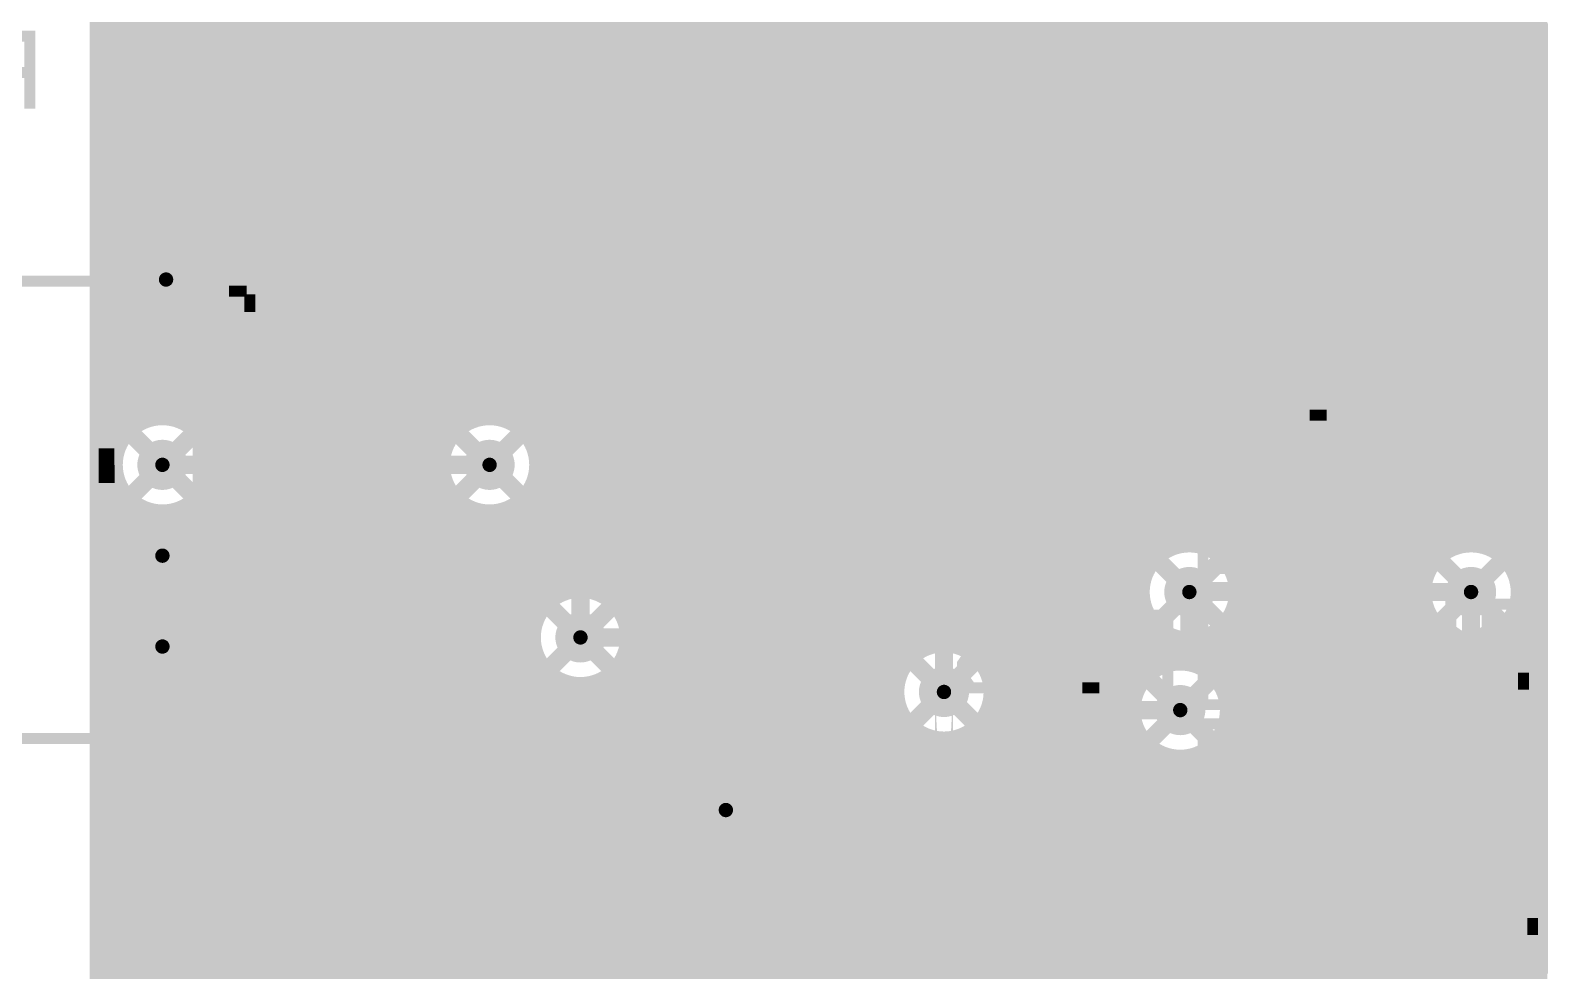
# Model space of a CAD drawing. Extents: x -20 to 155, y -92 to 168.
# Drawn here: x 39.3 to 60.4, y 92.62 to 105.77 of the extents above; entities that cross this region are included whole.
import ezdxf

# ---------------------------------------------------------------- set-up
doc = ezdxf.new("R2010")
doc.units = 0
doc.header["$MEASUREMENT"] = 0
doc.layers.get('0').update_dxf_attribs({"linetype": 'CONTINUOUS'})
for name, color, linetype in [('25-334-1_BOT', 7, 'CONTINUOUS'), ('25-334-1_DRD', 7, 'CONTINUOUS'), ('25-334-1_DRL', 2, 'CONTINUOUS'), ('25-334-1_IN1', 4, 'CONTINUOUS'), ('25-334-1_IN2', 3, 'CONTINUOUS'), ('25-334-1_SMB', 5, 'CONTINUOUS'), ('25-334-1_SPB', 14, 'CONTINUOUS'), ('25-334-1_SSB', 12, 'CONTINUOUS'), ('25-334-1_TOP', 13, 'CONTINUOUS'), ('THRUHOLE_TAP', 7, 'CONTINUOUS')]:
    doc.layers.add(name, color=color, linetype=linetype)

# ---------------------------------------------------------------- blocks, each defined once
blk = doc.blocks.new('RECTANGLE_4')
blk.add_solid([(0.4064, 0.4826), (0.4064, -0.4826), (-0.4064, 0.4826), (-0.4064, -0.4826)])
blk = doc.blocks.new('ROUND_39')
at = {"const_width": 0.35052}
blk.add_lwpolyline([(-0.17526, 0, 1), (0.17526, 0, 1)], format="xyb", close=True, dxfattribs=at)
blk = doc.blocks.new('ROUND_42')
at = {"const_width": 0.35052}
blk.add_lwpolyline([(-0.17526, 0, 1), (0.17526, 0, 1)], format="xyb", close=True, dxfattribs=at)
blk = doc.blocks.new('RECTANGLE_66')
blk.add_solid([(0.72517, 0.32512), (0.72517, -0.32512), (-0.72517, 0.32512), (-0.72517, -0.32512)])
blk = doc.blocks.new('OBLONG_67')
at = {"const_width": 0.29972}
blk.add_lwpolyline([(0.59944, 0), (-0.59944, 0)], dxfattribs=at)
at = {"const_width": 0.14986}
for points in [[(-0.67437, 0, 1), (-0.52451, 0, 1)], [(0.52451, 0, 1), (0.67437, 0, 1)]]:
    blk.add_lwpolyline(points, format="xyb", close=True, dxfattribs=at)
blk = doc.blocks.new('ROUND_84')
at = {"const_width": 0.10033}
blk.add_lwpolyline([(-0.050164, 0, 1), (0.050164, 0, 1)], format="xyb", close=True, dxfattribs=at)
blk = doc.blocks.new('ROUND_85')
at = {"const_width": 0.10033}
blk.add_lwpolyline([(-0.050164, 0, 1), (0.050164, 0, 1)], format="xyb", close=True, dxfattribs=at)
blk = doc.blocks.new('ROUND_38')
at = {"const_width": 0.35052}
blk.add_lwpolyline([(-0.17526, 0, 1), (0.17526, 0, 1)], format="xyb", close=True, dxfattribs=at)
blk = doc.blocks.new('ROUND_35')
at = {"const_width": 0.10033}
blk.add_lwpolyline([(-0.050164, 0, 1), (0.050164, 0, 1)], format="xyb", close=True, dxfattribs=at)

msp = doc.modelspace()

# ---------------------------------------------------------------- linework, layer by layer
at = {"layer": '25-334-1_BOT'}
for points, const_width in [([(47.625, 91.48572), (46.69028, 91.48572), (46.355, 91.821), (46.355, 94.615), (46.863, 95.123), (47.244, 95.123), (48.26, 96.139), (48.26, 116.586), (51.054, 119.38), (51.054, 122.428), (53.086, 124.46), (54.356, 124.46)], 0.254), ([(63.881, 92.837), (63.881, 92.964), (62.865, 93.98), (61.595, 93.98), (60.325, 95.25), (60.325, 105.283), (58.674, 106.934), (58.674, 109.855), (59.182, 110.363), (59.182, 116.713), (60.706, 118.237), (60.706, 121.285), (60.96, 121.539), (60.96, 122.047)], 0.254), ([(48.26, 121.92), (47.625, 121.92), (46.99, 121.285), (46.99, 97.282)], 0.254), ([(47.625, 93.4339), (48.8569, 93.4339), (51.308, 95.885), (51.308, 108.966), (51.943, 109.601), (51.943, 118.491), (54.102, 120.65), (54.356, 120.65)], 0.254), ([(52.07, 107.95), (52.07, 96.52), (52.07, 107.95), (52.197, 107.95), (52.07, 108.077), (52.07, 108.839), (52.451, 109.22), (52.451, 117.856), (53.975, 119.38), (54.356, 119.38)], 0.254), ([(47.625, 90.83548), (46.57852, 90.83548), (45.847, 91.567), (45.847, 94.996), (46.482, 95.631), (46.99, 95.631), (47.752, 96.393), (47.752, 117.602), (48.26, 118.11)], 0.254), ([(42.6212, 103.505), (44.45, 103.505), (44.45, 111.76), (42.545, 111.76)], 0.635), ([(41.1988, 102.2858), (41.1988, 103.505)], 0.635), ([(41.1988, 103.505), (41.1988, 102.2858)], 0.635), ([(42.6212, 103.505), (42.6212, 101.0412), (42.545, 100.965)], 0.635), ([(42.6212, 92.075), (44.45, 92.075), (44.45, 100.965), (42.545, 100.965)], 0.635), ([(56.4388, 99.06), (57.4548, 100.076), (58.42, 100.076), (58.674, 99.822), (58.674, 85.852), (57.404, 84.582), (57.404, 78.105)], 0.254), ([(42.545, 99.695), (41.148, 99.695)], 0.254), ([(45.72, 99.695), (45.212, 99.187), (45.212, 90.297), (48.895, 86.614), (48.895, 82.55), (48.26, 81.915), (47.625, 81.915)], 0.254), ([(47.625, 92.78366), (49.34966, 92.78366), (55.626, 99.06), (56.4388, 99.06)], 0.254), ([(57.8612, 99.06), (57.8612, 97.155)], 0.254), ([(42.545, 98.425), (41.148, 98.425)], 0.635), ([(42.545, 98.425), (41.148, 98.425)], 0.635), ([(56.4388, 97.155), (55.499, 97.155), (55.499, 97.917)], 0.254), ([(59.436, 97.917), (59.436, 81.915)], 0.254), ([(42.545, 97.155), (41.148, 97.155)], 0.635), ([(41.148, 97.155), (42.545, 97.155)], 0.635), ([(42.545, 97.155), (41.148, 97.155)], 0.635), ([(47.625, 92.13342), (49.46142, 92.13342), (54.483, 97.155), (55.499, 97.155), (56.4388, 97.155)], 0.254), ([(57.8612, 97.155), (57.8612, 95.25)], 0.254), ([(55.372, 96.266), (54.356, 96.266), (48.27524, 90.18524), (47.625, 90.18524)], 0.254), ([(47.625, 89.535), (48.387, 89.535), (54.102, 95.25), (56.4388, 95.25)], 0.254), ([(57.8612, 95.25), (57.8612, 93.345)], 0.254), ([(49.022, 94.869), (49.022, 94.488), (48.61814, 94.08414), (47.625, 94.08414)], 0.254), ([(49.022, 94.869), (49.022, 94.488), (48.61814, 94.08414), (47.625, 94.08414)], 0.254), ([(54.22392, 94.08414), (55.69966, 94.08414), (56.4388, 93.345)], 0.254), ([(47.625, 75.565), (48.387, 75.565), (49.784, 76.962), (49.784, 83.312), (51.562, 85.09), (51.562, 91.948), (53.0479, 93.4339), (54.22392, 93.4339)], 0.254), ([(56.4388, 91.44), (55.626, 92.2528), (55.626, 92.964), (55.1561, 93.4339), (54.22392, 93.4339)], 0.254), ([(57.8612, 93.345), (57.8612, 91.44)], 0.254)]:
    msp.add_lwpolyline(points, dxfattribs=dict(at, const_width=const_width))
at = {"layer": '25-334-1_DRD', "const_width": 0.254}
for points in [[(41.8338, 102.9208), (40.5638, 101.6508)], [(41.8338, 101.6508), (40.5638, 102.9208)], [(41.8338, 102.9208), (40.5638, 101.6508)], [(41.8338, 101.6508), (40.5638, 102.9208)], [(41.783, 100.33), (40.513, 99.06)], [(41.783, 99.06), (40.513, 100.33)], [(46.355, 100.33), (45.085, 99.06)], [(46.355, 99.06), (45.085, 100.33)], [(41.783, 99.06), (40.513, 97.79)], [(41.783, 97.79), (40.513, 99.06)], [(41.783, 99.06), (40.513, 97.79)], [(41.783, 97.79), (40.513, 99.06)], [(56.134, 98.552), (54.864, 97.282)], [(56.134, 97.282), (54.864, 98.552)], [(60.071, 98.552), (58.801, 97.282)], [(60.071, 97.282), (58.801, 98.552)], [(41.783, 97.79), (40.513, 96.52)], [(41.783, 96.52), (40.513, 97.79)], [(41.783, 97.79), (40.513, 96.52)], [(41.783, 96.52), (40.513, 97.79)], [(41.783, 97.79), (40.513, 96.52)], [(41.783, 96.52), (40.513, 97.79)], [(47.625, 97.917), (46.355, 96.647)], [(47.625, 96.647), (46.355, 97.917)], [(52.705, 97.155), (51.435, 95.885)], [(52.705, 95.885), (51.435, 97.155)], [(52.705, 97.155), (51.435, 95.885)], [(52.705, 95.885), (51.435, 97.155)], [(56.007, 96.901), (54.737, 95.631)], [(56.007, 95.631), (54.737, 96.901)], [(49.657, 95.504), (48.387, 94.234)], [(49.657, 94.234), (48.387, 95.504)], [(49.657, 95.504), (48.387, 94.234)], [(49.657, 94.234), (48.387, 95.504)]]:
    msp.add_lwpolyline(points, dxfattribs=at)
at = {"layer": '25-334-1_IN2', "const_width": 0.254}
for points in [[(41.8592, 149.733), (41.8592, 51.943)], [(42.0878, 149.733), (42.0878, 51.943)], [(42.3164, 149.733), (42.3164, 51.943)], [(43.9166, 149.733), (43.9166, 75.98664)], [(44.1452, 149.733), (44.1452, 76.17206)], [(44.3738, 149.733), (44.3738, 76.24064)], [(44.6024, 149.733), (44.6024, 76.22794)], [(46.4312, 149.733), (46.4312, 97.66808)], [(46.6598, 149.733), (46.6598, 97.87636)], [(46.8884, 149.733), (46.8884, 97.95256)], [(47.117, 149.733), (47.117, 97.95002)], [(47.3456, 149.733), (47.3456, 97.86112)], [(47.5742, 149.733), (47.5742, 97.62998)], [(47.8028, 149.733), (47.8028, 56.77408)], [(48.0314, 149.733), (48.0314, 51.943)], [(48.26, 149.733), (48.26, 51.943)], [(48.4886, 149.733), (48.4886, 81.06664)], [(48.7172, 149.733), (48.7172, 81.25206)], [(44.831, 145.17116), (44.831, 76.12888)], [(42.545, 126.75616), (42.545, 51.943)], [(42.7736, 126.4539), (42.7736, 51.943)], [(43.688, 126.54788), (43.688, 51.943)], [(40.259, 126.43612), (40.259, 51.943)], [(43.0022, 126.34214), (43.0022, 51.943)], [(43.2308, 126.32182), (43.2308, 51.943)], [(43.4594, 126.38024), (43.4594, 51.943)], [(50.7746, 123.81484), (50.7746, 82.68208)], [(51.0032, 123.81484), (51.0032, 82.54492)], [(51.2318, 123.81484), (51.2318, 51.943)], [(58.547, 123.78182), (58.547, 56.54802)], [(58.7756, 123.77928), (58.7756, 98.07702)], [(50.546, 122.73788), (50.546, 82.72272)], [(52.832, 122.52198), (52.832, 91.89212)], [(53.0606, 122.5169), (53.0606, 51.943)], [(60.3758, 121.69902), (60.3758, 47.1932)], [(50.3174, 120.48744), (50.3174, 85.88502)], [(50.0888, 120.12422), (50.0888, 86.25078)], [(56.9468, 114.80038), (56.9468, 87.12708)], [(56.261, 114.52098), (56.261, 87.40902)], [(56.4896, 114.5159), (56.4896, 87.41156)], [(56.7182, 114.59464), (56.7182, 87.33536)], [(45.0596, 114.13744), (45.0596, 99.85502)], [(46.2026, 113.81994), (46.2026, 100.17252)], [(45.2882, 113.77422), (45.2882, 100.22078)], [(45.5168, 113.64976), (45.5168, 100.3427)], [(45.7454, 113.61928), (45.7454, 100.37318)], [(45.974, 113.67008), (45.974, 100.32492)], [(57.1754, 113.74374), (57.1754, 78.74508)], [(58.3184, 113.62436), (58.3184, 56.55056)], [(57.404, 113.48212), (57.404, 78.78572)], [(57.6326, 113.38306), (57.6326, 78.74508)], [(58.0898, 113.43894), (58.0898, 56.47436)], [(57.8612, 113.37036), (57.8612, 78.60792)], [(56.0324, 110.97768), (56.0324, 98.33864)], [(53.2892, 110.57636), (53.2892, 51.943)], [(55.8038, 110.3376), (55.8038, 98.52406)], [(40.4876, 110.06836), (40.4876, 99.85502)], [(41.6306, 110.18774), (41.6306, 100.17252)], [(53.5178, 110.20044), (53.5178, 51.943)], [(55.5752, 110.06836), (55.5752, 98.59264)], [(40.7162, 109.88294), (40.7162, 100.22078)], [(40.9448, 109.81436), (40.9448, 100.3427)], [(41.1734, 109.82706), (41.1734, 100.37318)], [(41.402, 109.92612), (41.402, 100.32492)], [(48.9458, 109.98708), (48.9458, 81.32064)], [(49.1744, 109.84992), (49.1744, 86.20252)], [(49.403, 109.80928), (49.403, 86.35492)], [(49.6316, 109.84992), (49.6316, 86.40318)], [(49.8602, 109.98708), (49.8602, 86.3727)], [(53.7464, 109.98454), (53.7464, 51.943)], [(53.975, 109.8423), (53.975, 51.943)], [(55.118, 109.78896), (55.118, 98.48088)], [(55.3466, 109.89818), (55.3466, 98.57994)], [(54.2036, 109.7534), (54.2036, 51.943)], [(54.4322, 109.70514), (54.4322, 51.943)], [(54.6608, 109.69498), (54.6608, 82.26298)], [(54.8894, 109.72292), (54.8894, 98.21672)], [(51.4604, 107.64774), (51.4604, 96.81972)], [(52.6034, 107.52836), (52.6034, 96.94164)], [(59.0042, 107.56138), (59.0042, 98.44278)], [(60.1472, 107.60202), (60.1472, 47.4218)], [(51.689, 107.38612), (51.689, 97.08388)], [(51.9176, 107.28706), (51.9176, 97.18294)], [(52.1462, 107.27436), (52.1462, 97.19564)], [(52.3748, 107.34294), (52.3748, 97.12706)], [(59.2328, 107.35564), (59.2328, 98.5647)], [(59.4614, 107.2769), (59.4614, 98.59518)], [(59.69, 107.28198), (59.69, 98.54692)], [(59.9186, 107.37088), (59.9186, 98.39452)], [(91.44, 105.7402), (40.259, 105.7402)], [(91.44, 105.5116), (40.259, 105.5116)], [(91.44, 105.283), (40.259, 105.283)], [(91.44, 105.0544), (40.259, 105.0544)], [(91.44, 104.8258), (40.259, 104.8258)], [(91.44, 104.5972), (40.259, 104.5972)], [(91.44, 104.3686), (40.259, 104.3686)], [(91.44, 104.14), (40.259, 104.14)], [(91.44, 103.9114), (40.259, 103.9114)], [(91.44, 103.6828), (40.259, 103.6828)], [(91.44, 103.4542), (40.259, 103.4542)], [(91.44, 103.2256), (40.259, 103.2256)], [(91.44, 102.997), (40.259, 102.997)], [(91.44, 102.7684), (40.259, 102.7684)], [(132.75564, 102.5398), (40.259, 102.5398)], [(132.96138, 102.3112), (40.259, 102.3112)], [(133.5532, 102.0826), (40.259, 102.0826)], [(133.48208, 101.854), (40.259, 101.854)], [(111.08944, 101.6254), (40.259, 101.6254)], [(110.72622, 101.3968), (40.259, 101.3968)], [(110.60176, 101.1682), (40.259, 101.1682)], [(110.57128, 100.9396), (40.259, 100.9396)], [(110.62208, 100.711), (40.259, 100.711)], [(110.77194, 100.4824), (40.259, 100.4824)], [(40.75938, 100.2538), (40.259, 100.2538)], [(45.33138, 100.2538), (41.53408, 100.2538)], [(135.29056, 100.2538), (46.10608, 100.2538)], [(40.55364, 100.0252), (40.259, 100.0252)], [(45.12564, 100.0252), (41.74236, 100.0252)], [(72.04202, 100.0252), (46.31436, 100.0252)], [(40.4749, 99.7966), (40.259, 99.7966)], [(45.0469, 99.7966), (41.81856, 99.7966)], [(71.81088, 99.7966), (46.39056, 99.7966)], [(40.47998, 99.568), (40.259, 99.568)], [(40.4876, 99.53244), (40.4876, 88.42502)], [(45.05198, 99.568), (41.81602, 99.568)], [(45.0596, 99.53244), (45.0596, 88.42502)], [(71.72198, 99.568), (46.38802, 99.568)], [(40.56888, 99.3394), (40.259, 99.3394)], [(45.14088, 99.3394), (41.72712, 99.3394)], [(71.7169, 99.3394), (46.29912, 99.3394)], [(40.80002, 99.1108), (40.259, 99.1108)], [(40.7162, 99.16922), (40.7162, 88.79078)], [(40.9448, 99.04476), (40.9448, 88.9127)], [(41.402, 99.06508), (41.402, 88.89492)], [(45.37202, 99.1108), (41.49598, 99.1108)], [(41.6306, 99.21494), (41.6306, 88.74252)], [(45.2882, 99.16922), (45.2882, 88.79078)], [(45.5168, 99.04476), (45.5168, 88.9127)], [(45.974, 99.06508), (45.974, 88.89492)], [(71.79564, 99.1108), (46.06798, 99.1108)], [(46.2026, 99.21494), (46.2026, 88.74252)], [(72.00138, 98.8822), (40.259, 98.8822)], [(41.1734, 99.01428), (41.1734, 88.94318)], [(45.7454, 99.01428), (45.7454, 88.94318)], [(135.28548, 98.6536), (40.259, 98.6536)], [(55.04688, 98.425), (40.259, 98.425)], [(58.98388, 98.425), (55.95112, 98.425)], [(135.50138, 98.425), (59.88812, 98.425)], [(54.87924, 98.1964), (40.259, 98.1964)], [(58.81624, 98.1964), (56.11876, 98.1964)], [(135.90524, 98.1964), (60.05576, 98.1964)], [(54.82082, 97.9678), (40.259, 97.9678)], [(58.75782, 97.9678), (56.17718, 97.9678)], [(152.4, 97.9678), (60.11418, 97.9678)], [(46.48708, 97.7392), (40.259, 97.7392)], [(54.84114, 97.7392), (47.49292, 97.7392)], [(54.8894, 97.61474), (54.8894, 96.74352)], [(58.77814, 97.7392), (56.15432, 97.7392)], [(58.7756, 97.75444), (58.7756, 82.07502)], [(118.63324, 97.7392), (60.09132, 97.7392)], [(46.34992, 97.5106), (40.259, 97.5106)], [(54.9529, 97.5106), (47.63008, 97.5106)], [(55.118, 97.35312), (55.118, 96.89592)], [(56.0324, 97.49536), (56.0324, 96.42602)], [(58.8899, 97.5106), (56.04256, 97.5106)], [(59.0042, 97.39122), (59.0042, 82.44078)], [(59.9186, 97.43694), (59.9186, 82.39252)], [(118.34876, 97.5106), (59.97956, 97.5106)], [(46.30928, 97.282), (40.259, 97.282)], [(55.25516, 97.282), (47.67072, 97.282)], [(55.3466, 97.25406), (55.3466, 96.94418)], [(55.5752, 97.24136), (55.5752, 96.9137)], [(59.19216, 97.282), (55.7403, 97.282)], [(55.8038, 97.30994), (55.8038, 96.79178)], [(59.2328, 97.26676), (59.2328, 82.5627)], [(59.4614, 97.23628), (59.4614, 82.59318)], [(118.16842, 97.282), (59.6773, 97.282)], [(59.69, 97.28708), (59.69, 82.54492)], [(46.34992, 97.0534), (40.259, 97.0534)], [(47.5742, 96.93402), (47.5742, 65.11798)], [(51.64836, 97.0534), (47.63008, 97.0534)], [(118.05158, 97.0534), (52.49164, 97.0534)], [(46.48708, 96.8248), (40.259, 96.8248)], [(46.4312, 96.89338), (46.4312, 86.33206)], [(51.46294, 96.8248), (47.49292, 96.8248)], [(54.98338, 96.8248), (52.67706, 96.8248)], [(117.983, 96.8248), (55.75808, 96.8248)], [(51.39436, 96.5962), (40.259, 96.5962)], [(46.6598, 96.68764), (46.6598, 86.40064)], [(46.8884, 96.6089), (46.8884, 86.38794)], [(47.117, 96.61398), (47.117, 86.28888)], [(47.3456, 96.70288), (47.3456, 86.02472)], [(54.77764, 96.5962), (52.74564, 96.5962)], [(84.6074, 96.5962), (55.96636, 96.5962)], [(51.40706, 96.3676), (40.259, 96.3676)], [(54.6989, 96.3676), (52.73294, 96.3676)], [(84.19846, 96.3676), (56.04256, 96.3676)], [(51.50612, 96.139), (40.259, 96.139)], [(51.4604, 96.21774), (51.4604, 82.34172)], [(52.6034, 96.09836), (52.6034, 92.05976)], [(54.70398, 96.139), (52.63388, 96.139)], [(56.0324, 96.10344), (56.0324, 87.32012)], [(83.96986, 96.139), (56.04002, 96.139)], [(51.76774, 95.9104), (40.259, 95.9104)], [(51.689, 95.95612), (51.689, 91.6813)], [(54.79288, 95.9104), (52.36972, 95.9104)], [(52.3748, 95.91294), (52.3748, 92.11818)], [(83.82, 95.9104), (55.95112, 95.9104)], [(55.02402, 95.6818), (40.259, 95.6818)], [(51.9176, 95.85706), (51.9176, 91.98356)], [(52.1462, 95.84436), (52.1462, 92.09532)], [(54.8894, 95.78594), (54.8894, 82.49412)], [(83.72602, 95.6818), (55.71998, 95.6818)], [(55.8038, 95.74022), (55.8038, 87.08898)], [(83.67522, 95.4532), (40.259, 95.4532)], [(55.118, 95.63608), (55.118, 82.58302)], [(55.3466, 95.58528), (55.3466, 82.58556)], [(55.5752, 95.61576), (55.5752, 82.50936)], [(83.65998, 95.2246), (40.259, 95.2246)], [(83.68284, 94.996), (40.259, 94.996)], [(83.7438, 94.7674), (40.259, 94.7674)], [(68.68414, 94.5388), (40.259, 94.5388)], [(68.53428, 94.3102), (40.259, 94.3102)], [(68.48348, 94.0816), (40.259, 94.0816)], [(68.51396, 93.853), (40.259, 93.853)], [(68.63842, 93.6244), (40.259, 93.6244)], [(69.00164, 93.3958), (40.259, 93.3958)], [(130.20294, 93.1672), (40.259, 93.1672)], [(120.04294, 92.9386), (40.259, 92.9386)], [(119.89308, 92.71), (40.259, 92.71)]]:
    msp.add_lwpolyline(points, dxfattribs=at)
for points in [[(41.148, 100.37572, 0.4142136), (40.46728, 99.695)], [(41.82872, 99.695, 0.4142136), (41.148, 100.37572)], [(45.72, 100.37572, 0.4142136), (45.03928, 99.695)], [(46.40072, 99.695, 0.4142136), (45.72, 100.37572)], [(40.46728, 99.695, 0.4142136), (41.148, 99.01428)], [(41.148, 99.01428, 0.4142136), (41.82872, 99.695)], [(45.03928, 99.695, 0.4142136), (45.72, 99.01428)], [(45.72, 99.01428, 0.4142136), (46.40072, 99.695)], [(55.499, 98.59772, 0.4142136), (54.81828, 97.917)], [(56.17972, 97.917, 0.4142136), (55.499, 98.59772)], [(59.436, 98.59772, 0.4142136), (58.75528, 97.917)], [(60.11672, 97.917, 0.4142136), (59.436, 98.59772)], [(46.99, 97.96272, 0.4142136), (46.30928, 97.282)], [(47.67072, 97.282, 0.4142136), (46.99, 97.96272)], [(54.81828, 97.917, 0.4142136), (55.499, 97.23628)], [(55.499, 97.23628, 0.4142136), (56.17972, 97.917)], [(58.75528, 97.917, 0.4142136), (59.436, 97.23628)], [(59.436, 97.23628, 0.4142136), (60.11672, 97.917)], [(46.30928, 97.282, 0.4142136), (46.99, 96.60128)], [(46.99, 96.60128, 0.4142136), (47.67072, 97.282)], [(52.07, 97.20072, 0.4142136), (51.38928, 96.52)], [(52.07, 97.20072, 0.4142136), (51.38928, 96.52)], [(52.75072, 96.52, 0.4142136), (52.07, 97.20072)], [(52.75072, 96.52, 0.4142136), (52.07, 97.20072)], [(55.372, 96.94672, 0.4142136), (54.69128, 96.266)], [(56.05272, 96.266, 0.4142136), (55.372, 96.94672)], [(51.38928, 96.52, 0.4142136), (52.07, 95.83928)], [(51.38928, 96.52, 0.4142136), (52.07, 95.83928)], [(52.07, 95.83928, 0.4142136), (52.75072, 96.52)], [(52.07, 95.83928, 0.4142136), (52.75072, 96.52)], [(54.69128, 96.266, 0.4142136), (55.372, 95.58528)], [(55.372, 95.58528, 0.4142136), (56.05272, 96.266)]]:
    msp.add_lwpolyline(points, format="xyb", dxfattribs=at)
at = {"layer": '25-334-1_SSB', "const_width": 0.1524}
for points in [[(39.29634, 105.1814), (38.94074, 105.1814), (38.82136, 105.35158), (38.82136, 105.52176), (38.94074, 105.6894), (39.29634, 105.6894), (39.29634, 104.6734)], [(40.91686, 105.08742), (40.8559, 105.25506), (40.8559, 105.42524), (40.91686, 105.59542), (41.27246, 105.59542), (41.33088, 105.42524), (41.33088, 105.25506), (41.27246, 105.08742), (40.91686, 105.08742), (40.8559, 104.91724), (40.8559, 104.74706), (40.91686, 104.57942), (41.27246, 104.57942), (41.33088, 104.74706), (41.33088, 104.91724), (41.27246, 105.08742)], [(41.75506, 105.08742), (42.11066, 105.08742), (42.16908, 105.25506), (42.16908, 105.42524), (42.11066, 105.59542), (41.75506, 105.59542), (41.6941, 105.42524), (41.6941, 105.25506), (41.93286, 104.57942)], [(42.5323, 104.74706), (42.59326, 104.57942), (42.94886, 104.57942), (43.00728, 104.74706), (43.00728, 105.42524), (42.94886, 105.59542), (42.59326, 105.59542), (42.5323, 105.42524)], [(40.4495, 104.3305), (43.3705, 104.3305), (43.3705, 102.6922), (40.4495, 102.6922), (40.4495, 104.3305)], [(38.0492, 102.26294), (40.64762, 102.26294)], [(40.64762, 102.26294), (41.34612, 102.26294)], [(42.32402, 102.12324), (42.07764, 102.12324)], [(42.09542, 102.1334), (42.09542, 101.77526)], [(42.23258, 102.16134), (42.23258, 101.74986)], [(42.36974, 102.07752), (42.36974, 101.83114)], [(41.64584, 101.96322), (41.64584, 96.16948)], [(42.40784, 101.98608), (41.99382, 101.98608)], [(42.3799, 101.84892), (42.02176, 101.84892)], [(55.50408, 100.72624), (55.97906, 100.72624), (55.7403, 101.40442), (55.62346, 101.40442), (55.62346, 100.38842)], [(56.81726, 100.55606), (56.7563, 100.38842), (56.4007, 100.38842), (56.34228, 100.55606), (56.34228, 100.89642), (56.46166, 101.06406), (56.81726, 101.06406), (56.81726, 101.40442), (56.34228, 101.40442)], [(57.29986, 100.38842), (57.29986, 101.40442), (57.4167, 101.23424)], [(58.37428, 100.89642), (58.01868, 100.89642), (57.8993, 101.06406), (57.8993, 101.23424), (58.01868, 101.40442), (58.37428, 101.40442), (58.37428, 100.38842)], [(60.1472, 101.01326), (60.31484, 100.95484), (60.31484, 100.71608), (60.1472, 100.65766), (59.97702, 100.53828), (59.46902, 100.53828), (59.29884, 100.59924), (59.29884, 100.95484), (59.46902, 101.01326), (60.1472, 101.01326)], [(58.0771, 100.89642), (57.8993, 100.38842)], [(59.97702, 100.77704), (60.31484, 100.53828)], [(57.18048, 100.38842), (57.4167, 100.38842)], [(60.1472, 100.17506), (60.31484, 100.05568), (60.31484, 99.81946), (60.1472, 99.70008), (59.97702, 99.70008), (59.6392, 99.93884), (59.29884, 99.70008), (59.29884, 100.17506)], [(55.6895, 99.8855), (58.6105, 99.8855), (58.6105, 98.2472), (55.6895, 98.2472), (55.6895, 99.8855)], [(60.31484, 99.15906), (60.1472, 99.27844), (59.97702, 99.33686), (59.6392, 99.33686), (59.46902, 99.27844), (59.29884, 99.15906), (59.29884, 99.03968), (59.46902, 98.92284), (59.6392, 98.86188), (59.97702, 98.86188), (60.1472, 98.92284), (60.31484, 99.03968), (60.31484, 99.15906)], [(55.6895, 97.9805), (58.6105, 97.9805), (58.6105, 96.3422), (55.6895, 96.3422), (55.6895, 97.9805)], [(54.12486, 96.57842), (54.12486, 97.59442), (54.2417, 97.42424)], [(59.66206, 97.74682), (59.66206, 97.39122), (59.49188, 97.27184), (59.3217, 97.27184), (59.15406, 97.39122), (59.15406, 97.74682), (60.17006, 97.74682)], [(52.80406, 96.74606), (52.68468, 96.57842), (52.44846, 96.57842), (52.32908, 96.74606), (52.32908, 96.91624), (52.5653, 97.25406), (52.32908, 97.59442), (52.80406, 97.59442)], [(53.64226, 96.74606), (53.5813, 96.57842), (53.2257, 96.57842), (53.16728, 96.74606), (53.16728, 97.08642), (53.28666, 97.25406), (53.64226, 97.25406), (53.64226, 97.59442), (53.16728, 97.59442)], [(55.19928, 97.08642), (54.84368, 97.08642), (54.7243, 97.25406), (54.7243, 97.42424), (54.84368, 97.59442), (55.19928, 97.59442), (55.19928, 96.57842)], [(59.66206, 97.44964), (60.17006, 97.27184)], [(54.9021, 97.08642), (54.7243, 96.57842)], [(60.17006, 96.66986), (59.15406, 96.66986), (59.3217, 96.78924)], [(60.17006, 96.55302), (60.17006, 96.78924)], [(54.00548, 96.57842), (54.2417, 96.57842)], [(59.99988, 96.18726), (60.17006, 96.12884), (60.17006, 95.77324), (59.99988, 95.71482), (59.66206, 95.71482), (59.49188, 95.83166), (59.49188, 96.18726), (59.15406, 96.18726), (59.15406, 95.71482)], [(55.6895, 96.0755), (58.6105, 96.0755), (58.6105, 94.4372), (55.6895, 94.4372), (55.6895, 96.0755)], [(41.34612, 95.86976), (38.0492, 95.86976)], [(40.36568, 94.82074), (40.83812, 94.82074), (40.6019, 95.49892), (40.48252, 95.49892), (40.48252, 94.48292)], [(41.67632, 94.6531), (41.55948, 94.48292), (41.32072, 94.48292), (41.20388, 94.6531), (41.20388, 94.82074), (41.4401, 95.1611), (41.20388, 95.49892), (41.67632, 95.49892)], [(42.04208, 95.49892), (42.04208, 94.6531), (42.1005, 94.48292), (42.4561, 94.48292), (42.51452, 94.6531), (42.51452, 95.49892)], [(60.17006, 94.87662), (60.17006, 95.34906), (59.49188, 94.87662), (59.3217, 94.87662), (59.15406, 94.93504), (59.15406, 95.29064), (59.3217, 95.34906)], [(49.2252, 89.03462), (53.1241, 89.03462), (53.1241, 94.742), (48.72482, 94.742), (48.72482, 89.535), (49.2252, 89.03462)], [(59.78906, 94.31782), (59.78906, 93.96222), (59.61888, 93.84284), (59.4487, 93.84284), (59.28106, 93.96222), (59.28106, 94.31782), (60.29706, 94.31782)], [(41.33088, 93.31706), (41.27246, 93.14942), (40.91686, 93.14942), (40.8559, 93.31706), (40.8559, 93.65742), (40.97528, 93.82506), (41.33088, 93.82506), (41.33088, 94.16542), (40.8559, 94.16542)], [(41.75506, 93.65742), (42.11066, 93.65742), (42.16908, 93.82506), (42.16908, 93.99524), (42.11066, 94.16542), (41.75506, 94.16542), (41.6941, 93.99524), (41.6941, 93.82506), (41.93286, 93.14942)], [(42.5323, 93.31706), (42.59326, 93.14942), (42.94886, 93.14942), (43.00728, 93.31706), (43.00728, 93.99524), (42.94886, 94.16542), (42.59326, 94.16542), (42.5323, 93.99524)], [(55.6895, 94.1705), (58.6105, 94.1705), (58.6105, 92.5322), (55.6895, 92.5322), (55.6895, 94.1705)], [(59.78906, 94.02064), (60.29706, 93.84284)], [(60.29706, 93.24086), (59.28106, 93.24086), (59.4487, 93.36024)], [(60.29706, 93.12402), (60.29706, 93.36024)], [(40.4495, 92.9005), (43.3705, 92.9005), (43.3705, 91.2622), (40.4495, 91.2622), (40.4495, 92.9005)], [(60.12688, 92.75826), (60.29706, 92.69984), (60.29706, 92.34424), (60.12688, 92.28582), (59.78906, 92.28582), (59.61888, 92.40266), (59.61888, 92.75826), (59.28106, 92.75826), (59.28106, 92.28582)]]:
    msp.add_lwpolyline(points, dxfattribs=at)
for points in [[(41.64584, 101.96322, 0.3338965), (41.34612, 102.26294)], [(42.2021, 102.16388, 0.4142136), (41.99382, 101.9556)], [(42.41038, 101.9556, 0.4142136), (42.2021, 102.16388)], [(41.0464, 101.92512, 0.4142136), (40.68572, 101.56444)], [(41.40708, 101.56444, 0.4142136), (41.0464, 101.92512)], [(41.99382, 101.9556, 0.4142136), (42.2021, 101.74732)], [(42.2021, 101.74732, 0.4142136), (42.41038, 101.9556)], [(40.68572, 101.56444, 0.4142136), (41.0464, 101.20376)], [(41.0464, 101.20376, 0.4142136), (41.40708, 101.56444)], [(41.34612, 95.86976, 0.3322068), (41.64584, 96.16948)]]:
    msp.add_lwpolyline(points, format="xyb", dxfattribs=at)
at = {"layer": '25-334-1_TOP', "const_width": 0.254}
for points in [[(41.148, 99.695), (45.72, 99.695)], [(55.499, 97.917), (59.436, 97.917)], [(46.99, 97.282), (54.356, 97.282), (55.372, 96.266)], [(52.07, 96.52), (52.07, 91.694), (52.324, 91.44), (52.07, 91.694), (52.07, 96.52)]]:
    msp.add_lwpolyline(points, dxfattribs=at)

# ---------------------------------------------------------------- block references
at = {"layer": '25-334-1_BOT'}
for name, p in [('RECTANGLE_4', (41.1988, 103.505)), ('RECTANGLE_4', (42.6212, 103.505)), ('ROUND_39', (41.1988, 102.2858)), ('RECTANGLE_66', (42.545, 100.965)), ('ROUND_39', (41.148, 99.695)), ('RECTANGLE_66', (42.545, 99.695)), ('ROUND_39', (45.72, 99.695)), ('RECTANGLE_4', (56.4388, 99.06)), ('RECTANGLE_4', (57.8612, 99.06)), ('ROUND_39', (41.148, 98.425)), ('RECTANGLE_66', (42.545, 98.425)), ('ROUND_39', (55.499, 97.917)), ('ROUND_39', (59.436, 97.917)), ('ROUND_39', (41.148, 97.155)), ('RECTANGLE_66', (42.545, 97.155)), ('ROUND_39', (46.99, 97.282)), ('RECTANGLE_4', (56.4388, 97.155)), ('RECTANGLE_4', (57.8612, 97.155)), ('ROUND_42', (52.07, 96.52)), ('ROUND_39', (55.372, 96.266)), ('RECTANGLE_4', (56.4388, 95.25)), ('RECTANGLE_4', (57.8612, 95.25)), ('ROUND_39', (49.022, 94.869)), ('OBLONG_67', (47.625, 94.08414)), ('OBLONG_67', (54.22392, 94.08414)), ('RECTANGLE_4', (56.4388, 93.345)), ('RECTANGLE_4', (57.8612, 93.345)), ('OBLONG_67', (47.625, 93.4339)), ('OBLONG_67', (54.22392, 93.4339)), ('OBLONG_67', (47.625, 92.78366)), ('OBLONG_67', (54.22392, 92.78366))]:
    msp.add_blockref(name, p, dxfattribs=at)
at = {"layer": '25-334-1_DRL'}
for name, p in [('ROUND_85', (41.1988, 102.2858)), ('ROUND_84', (41.148, 99.695)), ('ROUND_84', (45.72, 99.695)), ('ROUND_85', (41.148, 98.425)), ('ROUND_85', (55.499, 97.917)), ('ROUND_85', (59.436, 97.917)), ('ROUND_85', (41.148, 97.155)), ('ROUND_84', (46.99, 97.282)), ('ROUND_85', (52.07, 96.52)), ('ROUND_84', (55.372, 96.266)), ('ROUND_85', (49.022, 94.869))]:
    msp.add_blockref(name, p, dxfattribs=at)
at = {"layer": '25-334-1_IN1'}
for name, p in [('ROUND_39', (41.1988, 102.2858)), ('ROUND_38', (41.148, 99.695)), ('ROUND_38', (45.72, 99.695)), ('ROUND_39', (41.148, 98.425)), ('ROUND_42', (55.499, 97.917)), ('ROUND_42', (59.436, 97.917)), ('ROUND_42', (41.148, 97.155)), ('ROUND_38', (46.99, 97.282)), ('ROUND_42', (52.07, 96.52)), ('ROUND_38', (55.372, 96.266)), ('ROUND_42', (49.022, 94.869))]:
    msp.add_blockref(name, p, dxfattribs=at)
at = {"layer": '25-334-1_IN2'}
for name, p in [('ROUND_42', (41.1988, 102.2858)), ('ROUND_38', (41.148, 99.695)), ('ROUND_38', (45.72, 99.695)), ('ROUND_39', (41.148, 98.425)), ('ROUND_42', (55.499, 97.917)), ('ROUND_42', (59.436, 97.917)), ('ROUND_42', (41.148, 97.155)), ('ROUND_38', (46.99, 97.282)), ('ROUND_42', (52.07, 96.52)), ('ROUND_38', (55.372, 96.266)), ('ROUND_42', (49.022, 94.869))]:
    msp.add_blockref(name, p, dxfattribs=at)
at = {"layer": '25-334-1_SMB'}
for name, p in [('RECTANGLE_4', (41.1988, 103.505)), ('RECTANGLE_4', (42.6212, 103.505)), ('RECTANGLE_66', (42.545, 100.965)), ('RECTANGLE_66', (42.545, 99.695)), ('RECTANGLE_4', (56.4388, 99.06)), ('RECTANGLE_4', (57.8612, 99.06)), ('RECTANGLE_66', (42.545, 98.425)), ('RECTANGLE_66', (42.545, 97.155)), ('RECTANGLE_4', (56.4388, 97.155)), ('RECTANGLE_4', (57.8612, 97.155)), ('RECTANGLE_4', (56.4388, 95.25)), ('RECTANGLE_4', (57.8612, 95.25)), ('OBLONG_67', (47.625, 94.08414)), ('OBLONG_67', (54.22392, 94.08414)), ('RECTANGLE_4', (56.4388, 93.345)), ('RECTANGLE_4', (57.8612, 93.345)), ('OBLONG_67', (47.625, 93.4339)), ('OBLONG_67', (54.22392, 93.4339)), ('OBLONG_67', (47.625, 92.78366)), ('OBLONG_67', (54.22392, 92.78366))]:
    msp.add_blockref(name, p, dxfattribs=at)
at = {"layer": '25-334-1_SPB'}
for name, p in [('RECTANGLE_4', (41.1988, 103.505)), ('RECTANGLE_4', (42.6212, 103.505)), ('RECTANGLE_66', (42.545, 100.965)), ('RECTANGLE_66', (42.545, 99.695)), ('RECTANGLE_4', (56.4388, 99.06)), ('RECTANGLE_4', (57.8612, 99.06)), ('RECTANGLE_66', (42.545, 98.425)), ('RECTANGLE_66', (42.545, 97.155)), ('RECTANGLE_4', (56.4388, 97.155)), ('RECTANGLE_4', (57.8612, 97.155)), ('RECTANGLE_4', (56.4388, 95.25)), ('RECTANGLE_4', (57.8612, 95.25)), ('OBLONG_67', (47.625, 94.08414)), ('OBLONG_67', (54.22392, 94.08414)), ('RECTANGLE_4', (56.4388, 93.345)), ('RECTANGLE_4', (57.8612, 93.345)), ('OBLONG_67', (47.625, 93.4339)), ('OBLONG_67', (54.22392, 93.4339)), ('OBLONG_67', (47.625, 92.78366)), ('OBLONG_67', (54.22392, 92.78366))]:
    msp.add_blockref(name, p, dxfattribs=at)
at = {"layer": '25-334-1_TOP'}
for p in [(41.1988, 102.2858), (41.148, 99.695), (45.72, 99.695), (41.148, 98.425), (55.499, 97.917), (59.436, 97.917), (41.148, 97.155), (46.99, 97.282), (52.07, 96.52), (55.372, 96.266), (49.022, 94.869)]:
    msp.add_blockref('ROUND_39', p, dxfattribs=at)
at = {"layer": 'THRUHOLE_TAP'}
for p in [(41.1988, 102.2858), (41.148, 99.695), (45.72, 99.695), (41.148, 98.425), (55.499, 97.917), (59.436, 97.917), (41.148, 97.155), (46.99, 97.282), (52.07, 96.52), (55.372, 96.266), (49.022, 94.869)]:
    msp.add_blockref('ROUND_35', p, dxfattribs=at)

doc.saveas('drawing.dxf')
